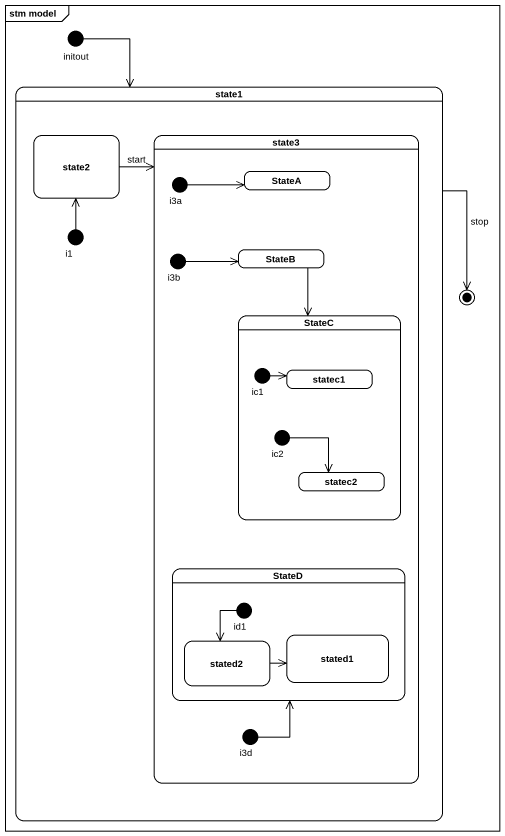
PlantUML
@startuml
mainframe stm model
hide empty description
state initout <<start>>
state state1 {
  state state2
  state state3 {
    state StateA
    state i3a <<start>>
    state StateB
    state i3b <<start>>
    state StateC {
      state ic1 <<start>>
      state statec1
      state ic2 <<start>>
      state statec2
    }
    state StateD {
      state id1 <<start>>
      state stated1
      state stated2
    }
    state i3d <<start>>
  }
  state i1 <<start>>
}
initout --> state1
state2 --> state3 : start
i3a -right-> StateA
i1 -up-> state2
StateB --> StateC
i3b -right-> StateB
ic1 -right-> statec1
ic2 --> statec2
id1 --> stated2
stated2 -right-> stated1
i3d -up-> StateD
state1 -up-> [*] : stop
@enduml
